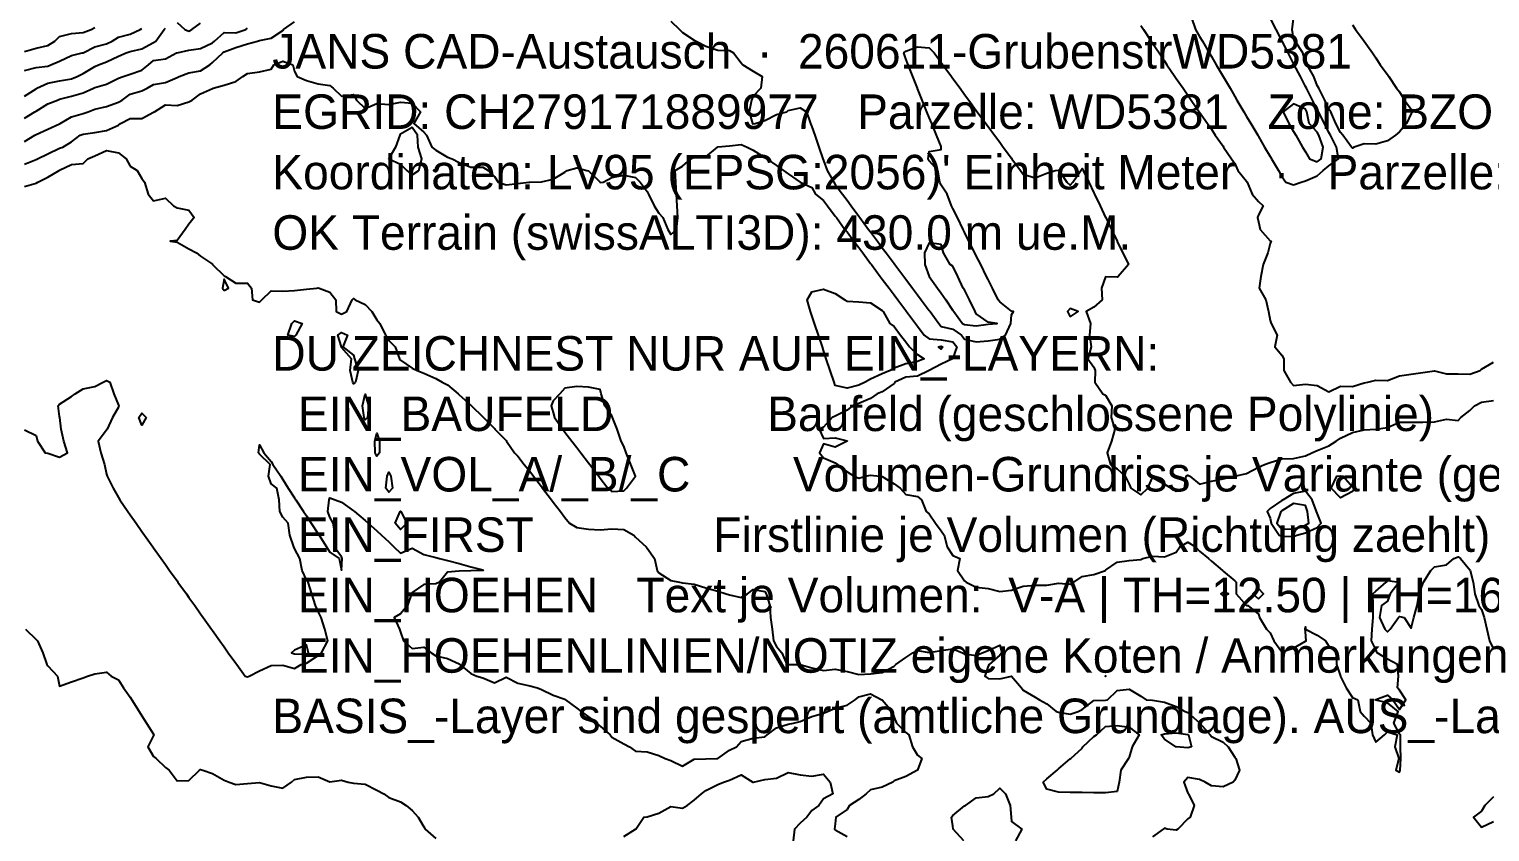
# Model space of a CAD drawing. Header units: metres. Extents: x 2681030 to 2681330, y 1246000 to 1246290.
# Drawn here: x 2681129 to 2681191.1, y 1246052.1 to 1246086.3 of the extents above; entities that cross this region are included whole.
import ezdxf

# ---------------------------------------------------------------- set-up
doc = ezdxf.new("R2010")
doc.units = ezdxf.units.M
doc.layers.add('BASIS_HOEHENLINIEN', color=8, linetype='Continuous')
doc.layers.add('BASIS_META', color=7, linetype='Continuous')

msp = doc.modelspace()

# ---------------------------------------------------------------- linework, layer by layer
at = {"layer": 'BASIS_HOEHENLINIEN'}
for points in [[(2681178.41, 1246086.75, 0), (2681178.576, 1246086.25, 0), (2681178.75, 1246085.955, 0), (2681178.87, 1246085.75, 0), (2681179.164, 1246085.25, 0), (2681179.25, 1246085.104, 0), (2681179.458, 1246084.75, 0), (2681179.75, 1246084.253, 0), (2681179.752, 1246084.25, 0), (2681180.046, 1246083.75, 0), (2681180.25, 1246083.403, 0), (2681180.34, 1246083.25, 0), (2681180.634, 1246082.75, 0), (2681180.75, 1246082.552, 0), (2681180.928, 1246082.25, 0), (2681181.221, 1246081.75, 0), (2681181.25, 1246081.701, 0), (2681181.515, 1246081.25, 0), (2681181.75, 1246080.851, 0), (2681181.809, 1246080.75, 0), (2681182.103, 1246080.25, 0), (2681182.25, 1246080, 0), (2681182.418, 1246079.75, 0), (2681182.75, 1246079.636, 0)], [(2681182.75, 1246079.636, 0), (2681183.077, 1246079.75, 0), (2681183.25, 1246079.809, 0), (2681183.75, 1246080.02, 0), (2681184.004, 1246080.25, 0), (2681184.25, 1246080.45, 0), (2681184.653, 1246080.75, 0), (2681184.57, 1246081.25, 0), (2681184.314, 1246081.75, 0), (2681184.25, 1246081.875, 0), (2681184.059, 1246082.25, 0), (2681183.803, 1246082.75, 0), (2681183.75, 1246082.853, 0), (2681183.547, 1246083.25, 0), (2681183.292, 1246083.75, 0), (2681183.25, 1246083.831, 0), (2681183.036, 1246084.25, 0), (2681182.78, 1246084.75, 0), (2681182.75, 1246084.809, 0), (2681182.525, 1246085.25, 0), (2681182.269, 1246085.75, 0), (2681182.25, 1246085.787, 0), (2681182.004, 1246086.25, 0), (2681181.759, 1246086.75, 0)], [(2681185.321, 1246081.25, 0), (2681185.25, 1246081.204, 0), (2681185.214, 1246081.25, 0), (2681184.838, 1246081.75, 0), (2681184.75, 1246081.862, 0), (2681184.552, 1246082.25, 0), (2681184.334, 1246082.75, 0), (2681184.25, 1246082.864, 0), (2681184.075, 1246083.25, 0), (2681183.829, 1246083.75, 0), (2681183.75, 1246083.866, 0), (2681183.604, 1246084.25, 0), (2681183.32, 1246084.75, 0), (2681183.25, 1246084.87, 0), (2681183.142, 1246085.25, 0), (2681182.815, 1246085.75, 0), (2681182.75, 1246085.886, 0), (2681182.694, 1246086.25, 0), (2681182.75, 1246086.68, 0)], [(2681128.75, 1246081.489, 0), (2681129.194, 1246081.75, 0), (2681129.25, 1246081.785, 0), (2681129.75, 1246082.008, 0), (2681130.25, 1246082.235, 0), (2681130.278, 1246082.25, 0), (2681130.75, 1246082.536, 0), (2681131.25, 1246082.673, 0), (2681131.462, 1246082.75, 0), (2681131.75, 1246082.855, 0), (2681132.25, 1246082.973, 0), (2681132.75, 1246083.152, 0), (2681132.912, 1246083.25, 0), (2681133.25, 1246083.493, 0), (2681133.75, 1246083.635, 0), (2681133.969, 1246083.75, 0), (2681134.25, 1246083.916, 0), (2681134.75, 1246083.999, 0), (2681135.25, 1246084.208, 0), (2681135.336, 1246084.25, 0), (2681135.75, 1246084.399, 0), (2681136.25, 1246084.497, 0), (2681136.64, 1246084.75, 0), (2681136.75, 1246084.851, 0), (2681137.192, 1246085.25, 0), (2681137.25, 1246085.295, 0), (2681137.75, 1246085.483, 0), (2681138.25, 1246085.635, 0), (2681138.666, 1246085.75, 0), (2681138.75, 1246085.78, 0), (2681139.25, 1246085.883, 0), (2681139.75, 1246086.202, 0), (2681139.773, 1246086.25, 0), (2681140.25, 1246086.574, 0)], [(2681128.75, 1246085.318, 0), (2681129.25, 1246085.46, 0), (2681129.75, 1246085.565, 0), (2681130.044, 1246085.75, 0), (2681130.25, 1246085.956, 0), (2681130.75, 1246086.081, 0), (2681131.25, 1246086.122, 0), (2681131.597, 1246086.25, 0), (2681131.75, 1246086.329, 0)], [(2681128.75, 1246083.419, 0), (2681129.25, 1246083.725, 0), (2681129.285, 1246083.75, 0), (2681129.75, 1246083.97, 0), (2681130.25, 1246084.069, 0), (2681130.75, 1246084.144, 0), (2681131.001, 1246084.25, 0), (2681131.25, 1246084.38, 0), (2681131.75, 1246084.679, 0), (2681131.906, 1246084.75, 0), (2681132.25, 1246084.874, 0), (2681132.75, 1246085.108, 0), (2681133.081, 1246085.25, 0), (2681133.25, 1246085.314, 0), (2681133.75, 1246085.432, 0), (2681134.25, 1246085.693, 0), (2681134.345, 1246085.75, 0), (2681134.693, 1246086.25, 0), (2681134.75, 1246086.308, 0)], [(2681128.75, 1246082.471, 0), (2681129.193, 1246082.75, 0), (2681129.25, 1246082.782, 0), (2681129.75, 1246083.08, 0), (2681130.163, 1246083.25, 0), (2681130.25, 1246083.279, 0), (2681130.75, 1246083.411, 0), (2681131.25, 1246083.554, 0), (2681131.692, 1246083.75, 0), (2681131.75, 1246083.777, 0), (2681132.25, 1246083.922, 0), (2681132.75, 1246084.173, 0), (2681132.959, 1246084.25, 0), (2681133.25, 1246084.354, 0), (2681133.75, 1246084.524, 0), (2681134.026, 1246084.75, 0), (2681134.25, 1246084.927, 0), (2681134.75, 1246085.005, 0), (2681135.226, 1246085.25, 0), (2681135.25, 1246085.258, 0), (2681135.75, 1246085.376, 0), (2681136.25, 1246085.44, 0), (2681136.75, 1246085.677, 0), (2681136.842, 1246085.75, 0), (2681137.25, 1246086.121, 0), (2681137.75, 1246086.112, 0), (2681138.18, 1246086.25, 0), (2681138.25, 1246086.298, 0)], [(2681128.75, 1246084.508, 0), (2681129.25, 1246084.627, 0), (2681129.75, 1246084.694, 0), (2681129.881, 1246084.75, 0), (2681130.25, 1246084.905, 0), (2681130.75, 1246085.149, 0), (2681131.215, 1246085.25, 0), (2681131.25, 1246085.256, 0), (2681131.75, 1246085.509, 0), (2681132.25, 1246085.632, 0), (2681132.488, 1246085.75, 0), (2681132.75, 1246085.927, 0), (2681133.25, 1246086.047, 0), (2681133.677, 1246086.25, 0), (2681133.75, 1246086.297, 0)], [(2681135.25, 1246086.543, 0), (2681135.578, 1246086.25, 0), (2681135.75, 1246086.181, 0), (2681135.871, 1246086.25, 0), (2681136.25, 1246086.512, 0)], [(2681156.25, 1246086.604, 0), (2681156.624, 1246086.25, 0), (2681156.75, 1246086.12, 0), (2681157.25, 1246085.789, 0), (2681157.327, 1246085.75, 0), (2681157.75, 1246085.532, 0), (2681158.25, 1246085.365, 0), (2681158.75, 1246085.352, 0), (2681158.925, 1246085.25, 0), (2681159.25, 1246084.824, 0), (2681159.321, 1246084.75, 0), (2681159.75, 1246084.482, 0), (2681160.147, 1246084.25, 0), (2681160.088, 1246083.75, 0), (2681159.75, 1246083.409, 0), (2681159.689, 1246083.25, 0), (2681159.586, 1246082.75, 0), (2681159.726, 1246082.25, 0), (2681159.75, 1246082.241, 0), (2681159.845, 1246082.25, 0), (2681160.25, 1246082.373, 0), (2681160.75, 1246082.634, 0), (2681161.188, 1246082.75, 0), (2681161.25, 1246082.799, 0), (2681161.75, 1246082.922, 0), (2681162.023, 1246082.75, 0), (2681162.199, 1246082.25, 0), (2681162.25, 1246082.104, 0), (2681162.374, 1246081.75, 0), (2681162.55, 1246081.25, 0), (2681162.727, 1246080.75, 0), (2681162.75, 1246080.682, 0), (2681162.902, 1246080.25, 0), (2681163.186, 1246079.75, 0), (2681163.25, 1246079.663, 0), (2681163.562, 1246079.25, 0), (2681163.75, 1246078.994, 0), (2681163.933, 1246078.75, 0), (2681164.25, 1246078.315, 0), (2681164.299, 1246078.25, 0), (2681164.668, 1246077.75, 0), (2681164.75, 1246077.64, 0), (2681165.042, 1246077.25, 0), (2681165.25, 1246076.971, 0), (2681165.415, 1246076.75, 0), (2681165.75, 1246076.302, 0), (2681165.789, 1246076.25, 0), (2681166.162, 1246075.75, 0), (2681166.25, 1246075.632, 0), (2681166.536, 1246075.25, 0), (2681166.75, 1246074.963, 0), (2681166.909, 1246074.75, 0), (2681167.25, 1246074.294, 0), (2681167.283, 1246074.25, 0), (2681167.656, 1246073.75, 0), (2681167.75, 1246073.624, 0), (2681168.25, 1246073.506, 0), (2681168.617, 1246073.25, 0), (2681168.75, 1246073.082, 0), (2681169.25, 1246072.965, 0), (2681169.75, 1246073.016, 0), (2681170.25, 1246073.08, 0), (2681170.499, 1246073.25, 0), (2681170.716, 1246073.75, 0), (2681170.75, 1246074.11, 0), (2681170.832, 1246074.25, 0), (2681170.75, 1246074.278, 0), (2681170.25, 1246074.664, 0), (2681170.186, 1246074.75, 0), (2681169.936, 1246075.25, 0), (2681169.75, 1246075.624, 0), (2681169.687, 1246075.75, 0), (2681169.438, 1246076.25, 0), (2681169.25, 1246076.627, 0), (2681169.188, 1246076.75, 0), (2681168.939, 1246077.25, 0), (2681168.75, 1246077.629, 0), (2681168.69, 1246077.75, 0), (2681168.453, 1246078.25, 0), (2681168.25, 1246078.632, 0), (2681168.191, 1246078.75, 0), (2681168.009, 1246079.25, 0), (2681167.75, 1246079.635, 0), (2681167.693, 1246079.75, 0), (2681167.608, 1246080.25, 0), (2681167.25, 1246080.66, 0), (2681167.206, 1246080.75, 0), (2681167.25, 1246081.063, 0), (2681167.75, 1246081.14, 0), (2681167.761, 1246081.25, 0), (2681167.75, 1246081.277, 0), (2681167.558, 1246081.75, 0), (2681167.355, 1246082.25, 0), (2681167.25, 1246082.508, 0), (2681167.152, 1246082.75, 0), (2681166.949, 1246083.25, 0), (2681166.75, 1246083.74, 0), (2681166.746, 1246083.75, 0), (2681166.543, 1246084.25, 0), (2681166.356, 1246084.75, 0), (2681166.25, 1246084.994, 0), (2681166.166, 1246085.25, 0), (2681166.25, 1246085.33, 0), (2681166.75, 1246085.511, 0), (2681167.25, 1246085.464, 0), (2681167.455, 1246085.25, 0), (2681167.75, 1246084.849, 0), (2681167.823, 1246084.75, 0), (2681168.19, 1246084.25, 0), (2681168.25, 1246084.169, 0), (2681168.558, 1246083.75, 0), (2681168.75, 1246083.489, 0), (2681168.926, 1246083.25, 0), (2681169.25, 1246082.81, 0), (2681169.294, 1246082.75, 0), (2681169.662, 1246082.25, 0), (2681169.75, 1246082.13, 0), (2681170.03, 1246081.75, 0), (2681170.25, 1246081.45, 0), (2681170.397, 1246081.25, 0), (2681170.75, 1246080.771, 0), (2681170.765, 1246080.75, 0), (2681171.133, 1246080.25, 0), (2681171.25, 1246080.091, 0), (2681171.75, 1246079.942, 0), (2681172.25, 1246080.132, 0), (2681172.602, 1246080.25, 0), (2681172.75, 1246080.271, 0), (2681172.773, 1246080.25, 0), (2681173.1, 1246079.75, 0), (2681173.25, 1246079.626, 0), (2681173.358, 1246079.75, 0), (2681173.695, 1246080.25, 0), (2681173.75, 1246080.334, 0), (2681173.79, 1246080.25, 0), (2681174.031, 1246079.75, 0), (2681174.25, 1246079.297, 0), (2681174.273, 1246079.25, 0), (2681174.514, 1246078.75, 0), (2681174.75, 1246078.26, 0), (2681174.755, 1246078.25, 0), (2681174.996, 1246077.75, 0), (2681175.237, 1246077.25, 0), (2681175.25, 1246077.223, 0), (2681175.478, 1246076.75, 0), (2681175.719, 1246076.25, 0), (2681175.287, 1246075.75, 0), (2681175.25, 1246075.715, 0), (2681174.75, 1246075.725, 0), (2681174.575, 1246075.25, 0), (2681174.601, 1246074.75, 0), (2681174.25, 1246074.441, 0), (2681173.926, 1246074.25, 0), (2681174.106, 1246073.75, 0), (2681174.06, 1246073.25, 0), (2681174.139, 1246072.75, 0), (2681173.992, 1246072.25, 0), (2681174.25, 1246071.889, 0), (2681174.313, 1246071.75, 0), (2681174.298, 1246071.25, 0), (2681174.631, 1246070.75, 0), (2681174.75, 1246070.698, 0), (2681175.019, 1246070.25, 0), (2681174.988, 1246069.75, 0), (2681175.148, 1246069.25, 0), (2681175.008, 1246068.75, 0), (2681174.821, 1246068.25, 0), (2681174.965, 1246067.75, 0), (2681175.25, 1246067.568, 0), (2681175.579, 1246067.25, 0), (2681175.75, 1246066.917, 0), (2681175.831, 1246066.75, 0), (2681176.25, 1246066.467, 0), (2681176.548, 1246066.75, 0), (2681176.75, 1246067.192, 0), (2681177.25, 1246066.918, 0), (2681177.541, 1246066.75, 0), (2681177.75, 1246066.617, 0), (2681178.113, 1246066.75, 0), (2681178.176, 1246067.25, 0), (2681178.25, 1246067.304, 0), (2681178.341, 1246067.25, 0), (2681178.75, 1246066.92, 0), (2681179.25, 1246067.044, 0), (2681179.75, 1246067.135, 0), (2681180.227, 1246067.25, 0), (2681180.25, 1246067.258, 0), (2681180.75, 1246067.374, 0), (2681181.25, 1246067.632, 0), (2681181.506, 1246067.75, 0), (2681181.75, 1246067.843, 0), (2681182.25, 1246067.994, 0), (2681182.75, 1246068.004, 0), (2681183.25, 1246068.117, 0), (2681183.531, 1246068.25, 0), (2681183.75, 1246068.341, 0), (2681184.25, 1246068.542, 0), (2681184.562, 1246068.75, 0), (2681184.75, 1246068.867, 0), (2681185.25, 1246069.119, 0), (2681185.75, 1246069.224, 0), (2681186.25, 1246069.247, 0), (2681186.269, 1246069.25, 0), (2681186.75, 1246069.33, 0), (2681187.25, 1246069.548, 0), (2681187.75, 1246069.552, 0), (2681188.25, 1246069.545, 0), (2681188.75, 1246069.56, 0), (2681189.25, 1246069.678, 0), (2681189.75, 1246069.62, 0), (2681189.867, 1246069.75, 0), (2681190.25, 1246070.053, 0), (2681190.446, 1246070.25, 0), (2681190.75, 1246070.4, 0), (2681191.25, 1246070.473, 0)], [(2681176.25, 1246086.421, 0), (2681176.363, 1246086.25, 0), (2681176.694, 1246085.75, 0), (2681176.75, 1246085.665, 0), (2681177.025, 1246085.25, 0), (2681177.25, 1246084.909, 0), (2681177.363, 1246084.75, 0), (2681177.697, 1246084.25, 0), (2681177.75, 1246084.169, 0), (2681178.045, 1246083.75, 0), (2681178.25, 1246083.45, 0), (2681178.389, 1246083.25, 0), (2681178.737, 1246082.75, 0), (2681178.75, 1246082.732, 0), (2681179.086, 1246082.25, 0), (2681179.25, 1246082.014, 0), (2681179.408, 1246081.75, 0), (2681179.75, 1246081.287, 0), (2681179.766, 1246081.25, 0), (2681180.104, 1246080.75, 0), (2681180.25, 1246080.547, 0), (2681180.37, 1246080.25, 0), (2681180.75, 1246079.798, 0), (2681180.778, 1246079.75, 0), (2681180.984, 1246079.25, 0), (2681181.25, 1246078.931, 0), (2681181.451, 1246078.75, 0), (2681181.25, 1246078.373, 0), (2681181.213, 1246078.25, 0), (2681181.25, 1246078.066, 0), (2681181.327, 1246077.75, 0), (2681181.75, 1246077.258, 0), (2681181.788, 1246077.25, 0), (2681181.75, 1246077.145, 0), (2681181.654, 1246076.75, 0), (2681181.454, 1246076.25, 0), (2681181.36, 1246075.75, 0), (2681181.286, 1246075.25, 0), (2681181.565, 1246074.75, 0), (2681181.682, 1246074.25, 0), (2681181.75, 1246073.879, 0), (2681181.791, 1246073.75, 0), (2681182.046, 1246073.25, 0), (2681181.958, 1246072.75, 0), (2681182.25, 1246072.395, 0), (2681182.331, 1246072.25, 0), (2681182.337, 1246071.75, 0), (2681182.611, 1246071.25, 0), (2681182.75, 1246071.109, 0), (2681183.25, 1246071.17, 0), (2681183.75, 1246071.117, 0), (2681184.25, 1246070.842, 0), (2681184.75, 1246071.088, 0), (2681185.25, 1246071.064, 0), (2681185.75, 1246071.219, 0), (2681185.905, 1246071.25, 0), (2681186.25, 1246071.341, 0), (2681186.75, 1246071.328, 0), (2681187.25, 1246071.523, 0), (2681187.75, 1246071.599, 0), (2681188.25, 1246071.658, 0), (2681188.75, 1246071.729, 0), (2681189.25, 1246071.6, 0), (2681189.75, 1246071.601, 0), (2681190.25, 1246071.596, 0), (2681190.681, 1246071.75, 0), (2681190.75, 1246071.801, 0), (2681191.25, 1246072.103, 0)], [(2681185.25, 1246086.448, 0), (2681185.385, 1246086.25, 0), (2681185.75, 1246085.751, 0), (2681185.751, 1246085.75, 0), (2681186.105, 1246085.25, 0), (2681186.25, 1246085.049, 0), (2681186.434, 1246084.75, 0), (2681186.75, 1246084.335, 0), (2681186.807, 1246084.25, 0), (2681187.13, 1246083.75, 0), (2681187.25, 1246083.591, 0), (2681187.473, 1246083.25, 0), (2681187.75, 1246082.858, 0), (2681187.823, 1246082.75, 0), (2681187.75, 1246082.683, 0), (2681187.554, 1246082.25, 0), (2681187.25, 1246081.893, 0), (2681187.082, 1246081.75, 0), (2681186.75, 1246081.515, 0), (2681186.25, 1246081.374, 0), (2681185.75, 1246081.393, 0), (2681185.321, 1246081.25, 0)], [(2681128.75, 1246080.527, 0), (2681129.25, 1246080.72, 0), (2681129.314, 1246080.75, 0), (2681129.75, 1246080.956, 0), (2681130.25, 1246081.196, 0), (2681130.389, 1246081.25, 0), (2681130.75, 1246081.468, 0), (2681131.13, 1246081.75, 0), (2681131.25, 1246081.804, 0), (2681131.75, 1246081.875, 0), (2681132.25, 1246081.953, 0), (2681132.75, 1246082.174, 0), (2681132.844, 1246082.25, 0), (2681133.25, 1246082.467, 0), (2681133.75, 1246082.467, 0), (2681134.25, 1246082.726, 0), (2681134.283, 1246082.75, 0), (2681134.75, 1246083.038, 0), (2681135.25, 1246083.011, 0), (2681135.75, 1246083.17, 0), (2681135.891, 1246083.25, 0), (2681136.25, 1246083.508, 0), (2681136.75, 1246083.74, 0), (2681136.788, 1246083.75, 0), (2681137.25, 1246083.876, 0), (2681137.75, 1246084.033, 0), (2681138.051, 1246084.25, 0), (2681138.25, 1246084.376, 0), (2681138.75, 1246084.449, 0), (2681139.25, 1246084.565, 0), (2681139.369, 1246084.75, 0), (2681139.75, 1246084.899, 0), (2681140.173, 1246084.75, 0), (2681140.25, 1246084.458, 0), (2681140.364, 1246084.25, 0), (2681140.75, 1246084.082, 0), (2681141.25, 1246083.942, 0), (2681141.75, 1246083.873, 0), (2681141.882, 1246083.75, 0), (2681142.25, 1246083.41, 0), (2681142.75, 1246083.48, 0), (2681142.885, 1246083.25, 0), (2681143.25, 1246082.893, 0), (2681143.75, 1246083.102, 0), (2681144.25, 1246083.053, 0), (2681144.75, 1246083.153, 0), (2681145.25, 1246083.12, 0), (2681145.602, 1246082.75, 0), (2681145.322, 1246082.25, 0), (2681145.75, 1246081.887, 0), (2681145.864, 1246081.75, 0), (2681146.088, 1246081.25, 0), (2681146.25, 1246081.112, 0), (2681146.75, 1246080.82, 0), (2681146.949, 1246080.75, 0), (2681147.25, 1246080.598, 0), (2681147.75, 1246080.392, 0), (2681148.25, 1246080.398, 0), (2681148.478, 1246080.25, 0), (2681148.75, 1246079.996, 0), (2681148.903, 1246079.75, 0), (2681149.25, 1246079.648, 0), (2681149.75, 1246079.7, 0), (2681150.22, 1246079.75, 0), (2681150.25, 1246079.755, 0), (2681150.75, 1246079.771, 0), (2681151.25, 1246079.89, 0), (2681151.75, 1246080.176, 0), (2681151.843, 1246080.25, 0), (2681152.25, 1246080.366, 0), (2681152.679, 1246080.25, 0), (2681152.75, 1246080.237, 0), (2681153.246, 1246079.75, 0), (2681153.25, 1246079.743, 0), (2681153.377, 1246079.75, 0), (2681153.75, 1246079.959, 0), (2681154.25, 1246080.052, 0), (2681154.75, 1246079.953, 0), (2681154.943, 1246079.75, 0), (2681155.25, 1246079.359, 0), (2681155.31, 1246079.25, 0), (2681155.544, 1246078.75, 0), (2681155.75, 1246078.445, 0), (2681155.919, 1246078.25, 0), (2681156.12, 1246077.75, 0), (2681156.25, 1246077.531, 0), (2681156.498, 1246077.75, 0), (2681156.55, 1246078.25, 0), (2681156.524, 1246078.75, 0), (2681156.497, 1246079.25, 0), (2681156.471, 1246079.75, 0), (2681156.445, 1246080.25, 0), (2681156.75, 1246080.436, 0), (2681157.11, 1246080.75, 0), (2681157.25, 1246080.815, 0), (2681157.75, 1246080.83, 0), (2681158.237, 1246081.25, 0), (2681158.25, 1246081.262, 0), (2681158.75, 1246081.301, 0), (2681159.25, 1246081.359, 0), (2681159.498, 1246081.25, 0), (2681159.75, 1246081.121, 0), (2681160.25, 1246080.809, 0), (2681160.334, 1246080.75, 0), (2681160.75, 1246080.458, 0), (2681161.047, 1246080.25, 0), (2681161.25, 1246080.107, 0), (2681161.75, 1246079.759, 0), (2681161.762, 1246079.75, 0), (2681162.25, 1246079.533, 0), (2681162.411, 1246079.25, 0), (2681162.75, 1246078.982, 0), (2681162.924, 1246078.75, 0), (2681163.25, 1246078.313, 0), (2681163.297, 1246078.25, 0), (2681163.663, 1246077.75, 0), (2681163.75, 1246077.644, 0), (2681164.044, 1246077.25, 0), (2681164.25, 1246076.974, 0), (2681164.418, 1246076.75, 0), (2681164.75, 1246076.305, 0), (2681164.791, 1246076.25, 0), (2681165.165, 1246075.75, 0), (2681165.25, 1246075.636, 0), (2681165.538, 1246075.25, 0), (2681165.75, 1246074.966, 0), (2681165.912, 1246074.75, 0), (2681166.25, 1246074.297, 0), (2681166.285, 1246074.25, 0), (2681166.659, 1246073.75, 0), (2681166.75, 1246073.628, 0), (2681167.032, 1246073.25, 0), (2681167.25, 1246073.1, 0), (2681167.75, 1246073.056, 0), (2681168.25, 1246072.968, 0), (2681168.422, 1246072.75, 0), (2681168.25, 1246072.272, 0), (2681168.235, 1246072.25, 0), (2681167.75, 1246072.013, 0), (2681167.25, 1246071.753, 0), (2681167.244, 1246071.75, 0), (2681166.75, 1246071.504, 0), (2681166.25, 1246071.46, 0), (2681165.791, 1246071.25, 0), (2681165.75, 1246071.196, 0), (2681165.25, 1246070.847, 0), (2681165.03, 1246070.75, 0), (2681164.75, 1246070.558, 0), (2681164.25, 1246070.352, 0), (2681163.988, 1246070.25, 0), (2681163.75, 1246070.056, 0), (2681163.25, 1246069.803, 0), (2681163.118, 1246069.75, 0), (2681162.75, 1246069.336, 0), (2681162.562, 1246069.25, 0), (2681162.75, 1246068.859, 0), (2681163.25, 1246068.888, 0), (2681163.75, 1246068.759, 0), (2681163.761, 1246068.75, 0), (2681163.75, 1246068.738, 0), (2681163.25, 1246068.491, 0), (2681162.75, 1246068.63, 0), (2681162.575, 1246068.25, 0), (2681162.75, 1246068.04, 0), (2681163.25, 1246067.817, 0), (2681163.344, 1246067.75, 0), (2681163.75, 1246067.434, 0), (2681164.06, 1246067.25, 0), (2681164.25, 1246067.175, 0), (2681164.54, 1246067.25, 0), (2681164.75, 1246067.297, 0), (2681165.145, 1246067.25, 0), (2681165.25, 1246067.243, 0), (2681165.75, 1246066.934, 0), (2681166.012, 1246066.75, 0), (2681166.25, 1246066.475, 0), (2681166.75, 1246066.394, 0), (2681166.913, 1246066.25, 0), (2681167.115, 1246065.75, 0), (2681167.25, 1246065.651, 0), (2681167.514, 1246065.25, 0), (2681167.75, 1246064.938, 0), (2681167.883, 1246064.75, 0), (2681168.007, 1246064.25, 0), (2681168.25, 1246063.882, 0), (2681168.543, 1246063.75, 0), (2681168.455, 1246063.25, 0), (2681168.75, 1246062.799, 0), (2681168.822, 1246062.75, 0), (2681169.25, 1246062.529, 0), (2681169.75, 1246062.478, 0), (2681170.25, 1246062.353, 0), (2681170.75, 1246062.41, 0), (2681171.25, 1246062.574, 0), (2681171.75, 1246062.614, 0), (2681172.25, 1246062.625, 0), (2681172.75, 1246062.711, 0), (2681173.25, 1246062.67, 0), (2681173.402, 1246062.75, 0), (2681173.75, 1246062.987, 0), (2681174.25, 1246063.069, 0), (2681174.743, 1246063.25, 0), (2681174.75, 1246063.253, 0), (2681175.25, 1246063.593, 0), (2681175.75, 1246063.664, 0), (2681176.25, 1246063.718, 0), (2681176.328, 1246063.75, 0), (2681176.75, 1246063.853, 0), (2681177.25, 1246063.826, 0), (2681177.75, 1246064.023, 0), (2681177.911, 1246064.25, 0), (2681178.25, 1246064.456, 0), (2681178.575, 1246064.25, 0), (2681178.75, 1246064.072, 0), (2681179.123, 1246063.75, 0), (2681179.25, 1246063.643, 0), (2681179.718, 1246063.25, 0), (2681179.75, 1246063.223, 0), (2681180.25, 1246062.804, 0), (2681180.302, 1246062.75, 0), (2681180.304, 1246062.25, 0), (2681180.75, 1246061.763, 0), (2681180.807, 1246061.75, 0), (2681181.25, 1246061.394, 0), (2681181.305, 1246061.25, 0), (2681181.603, 1246060.75, 0), (2681181.75, 1246060.59, 0), (2681181.912, 1246060.25, 0), (2681182.25, 1246059.78, 0), (2681182.75, 1246059.938, 0), (2681183.25, 1246060.233, 0), (2681183.277, 1246060.25, 0), (2681183.25, 1246060.633, 0), (2681183.238, 1246060.75, 0), (2681183.25, 1246060.856, 0), (2681183.258, 1246060.75, 0), (2681183.75, 1246060.494, 0), (2681184.101, 1246060.25, 0), (2681184.25, 1246060.021, 0), (2681184.572, 1246059.75, 0), (2681184.572, 1246059.25, 0), (2681184.744, 1246058.75, 0), (2681184.75, 1246058.74, 0), (2681184.991, 1246058.25, 0), (2681185.25, 1246057.841, 0), (2681185.484, 1246057.75, 0), (2681185.578, 1246057.25, 0), (2681185.75, 1246057.053, 0), (2681186.039, 1246056.75, 0), (2681186.103, 1246056.25, 0), (2681186.25, 1246055.94, 0), (2681186.613, 1246056.25, 0), (2681186.75, 1246056.389, 0), (2681187.155, 1246056.25, 0), (2681187.053, 1246055.75, 0), (2681187.229, 1246055.25, 0), (2681187.102, 1246054.75, 0), (2681187.25, 1246054.676, 0), (2681187.286, 1246054.75, 0), (2681187.318, 1246055.25, 0), (2681187.303, 1246055.75, 0), (2681187.302, 1246056.25, 0), (2681187.25, 1246056.293, 0), (2681187.007, 1246056.75, 0), (2681187.203, 1246057.25, 0), (2681186.75, 1246057.617, 0), (2681186.25, 1246057.735, 0), (2681186.222, 1246057.75, 0), (2681186.25, 1246057.764, 0), (2681186.75, 1246057.94, 0), (2681186.965, 1246057.75, 0), (2681187.25, 1246057.338, 0), (2681187.531, 1246057.75, 0), (2681187.25, 1246058.162, 0), (2681187.176, 1246058.25, 0), (2681187.206, 1246058.75, 0), (2681187.17, 1246059.25, 0), (2681186.75, 1246059.468, 0), (2681186.307, 1246059.75, 0), (2681186.25, 1246059.883, 0), (2681186.06, 1246060.25, 0), (2681186.097, 1246060.75, 0), (2681186.128, 1246061.25, 0), (2681186.139, 1246061.75, 0), (2681186.127, 1246062.25, 0), (2681186.25, 1246062.367, 0), (2681186.694, 1246062.75, 0), (2681186.75, 1246062.818, 0), (2681187.246, 1246062.75, 0), (2681186.861, 1246062.25, 0), (2681186.75, 1246061.935, 0), (2681186.482, 1246061.75, 0), (2681186.409, 1246061.25, 0), (2681186.628, 1246060.75, 0), (2681186.75, 1246060.642, 0), (2681186.859, 1246060.75, 0), (2681187.207, 1246061.25, 0), (2681187.25, 1246061.284, 0), (2681187.46, 1246061.25, 0), (2681187.75, 1246060.798, 0), (2681187.87, 1246061.25, 0), (2681188.003, 1246061.75, 0), (2681188.085, 1246062.25, 0), (2681188.25, 1246062.675, 0), (2681188.27, 1246062.75, 0), (2681188.594, 1246063.25, 0), (2681188.75, 1246063.399, 0), (2681189.25, 1246063.487, 0), (2681189.572, 1246063.75, 0), (2681189.75, 1246063.823, 0), (2681189.852, 1246063.75, 0), (2681190.25, 1246063.277, 0), (2681190.258, 1246063.25, 0), (2681190.39, 1246062.75, 0), (2681190.46, 1246062.25, 0), (2681190.631, 1246061.75, 0), (2681190.75, 1246061.592, 0), (2681190.851, 1246061.25, 0), (2681190.971, 1246060.75, 0), (2681191.084, 1246060.25, 0), (2681191.25, 1246059.906, 0)], [(2681183.75, 1246080.623, 0), (2681183.917, 1246080.75, 0), (2681184.004, 1246081.25, 0), (2681183.821, 1246081.75, 0), (2681183.75, 1246081.889, 0), (2681183.407, 1246082.25, 0), (2681183.308, 1246082.75, 0), (2681183.25, 1246082.863, 0), (2681182.75, 1246083.093, 0), (2681182.305, 1246082.75, 0), (2681182.553, 1246082.25, 0), (2681182.75, 1246081.908, 0), (2681182.842, 1246081.75, 0), (2681183.132, 1246081.25, 0), (2681183.25, 1246081.049, 0), (2681183.426, 1246080.75, 0), (2681183.75, 1246080.623, 0)], [(2681145.25, 1246080.065, 0), (2681145.528, 1246080.25, 0), (2681145.665, 1246080.75, 0), (2681145.506, 1246081.25, 0), (2681145.477, 1246081.75, 0), (2681145.25, 1246082.076, 0), (2681144.75, 1246081.801, 0), (2681144.724, 1246081.75, 0), (2681144.535, 1246081.25, 0), (2681144.25, 1246080.759, 0), (2681144.246, 1246080.75, 0), (2681144.25, 1246080.747, 0), (2681144.75, 1246080.521, 0), (2681145.023, 1246080.25, 0), (2681145.25, 1246080.065, 0)], [(2681128.75, 1246079.579, 0), (2681129.25, 1246079.71, 0), (2681129.322, 1246079.75, 0), (2681129.75, 1246079.963, 0), (2681130.23, 1246080.25, 0), (2681130.25, 1246080.261, 0), (2681130.75, 1246080.514, 0), (2681131.25, 1246080.545, 0), (2681131.45, 1246080.75, 0), (2681131.75, 1246080.871, 0), (2681132.25, 1246081.107, 0), (2681132.75, 1246080.999, 0), (2681133.085, 1246080.75, 0), (2681133.25, 1246080.439, 0), (2681133.551, 1246080.25, 0), (2681133.75, 1246079.915, 0), (2681133.858, 1246079.75, 0), (2681134.014, 1246079.25, 0), (2681134.25, 1246078.961, 0), (2681134.75, 1246079.08, 0), (2681135.094, 1246078.75, 0), (2681135.25, 1246078.669, 0), (2681135.75, 1246078.572, 0), (2681135.975, 1246078.25, 0), (2681135.75, 1246077.975, 0), (2681135.597, 1246077.75, 0), (2681135.25, 1246077.281, 0), (2681134.951, 1246077.25, 0), (2681135.25, 1246077.2, 0), (2681135.75, 1246076.925, 0), (2681136.069, 1246076.75, 0), (2681136.25, 1246076.604, 0), (2681136.75, 1246076.263, 0), (2681136.755, 1246076.25, 0), (2681137.25, 1246075.78, 0), (2681137.307, 1246075.75, 0), (2681137.75, 1246075.459, 0), (2681138.25, 1246075.456, 0), (2681138.419, 1246075.25, 0), (2681138.454, 1246074.75, 0), (2681138.75, 1246074.647, 0), (2681138.855, 1246074.75, 0), (2681139.25, 1246075.13, 0), (2681139.75, 1246075.115, 0), (2681140.25, 1246075.147, 0), (2681140.75, 1246075.203, 0), (2681141.193, 1246075.25, 0), (2681141.25, 1246075.265, 0), (2681141.288, 1246075.25, 0), (2681141.75, 1246075.077, 0), (2681142.001, 1246074.75, 0), (2681142.015, 1246074.25, 0), (2681142.25, 1246074.149, 0), (2681142.466, 1246074.25, 0), (2681142.693, 1246074.75, 0), (2681142.75, 1246074.805, 0), (2681142.825, 1246074.75, 0), (2681143.25, 1246074.552, 0), (2681143.539, 1246074.25, 0), (2681143.75, 1246073.902, 0), (2681143.875, 1246073.75, 0), (2681144.119, 1246073.25, 0), (2681144.25, 1246073.02, 0), (2681144.529, 1246072.75, 0), (2681144.714, 1246072.25, 0), (2681144.75, 1246072.183, 0), (2681145.25, 1246071.843, 0), (2681145.466, 1246071.75, 0), (2681145.75, 1246071.629, 0), (2681146.25, 1246071.414, 0), (2681146.532, 1246071.25, 0), (2681146.75, 1246071.138, 0), (2681147.202, 1246070.75, 0), (2681147.25, 1246070.708, 0), (2681147.75, 1246070.277, 0), (2681147.777, 1246070.25, 0), (2681148.25, 1246069.785, 0), (2681148.281, 1246069.75, 0), (2681148.75, 1246069.282, 0), (2681148.772, 1246069.25, 0), (2681149.25, 1246068.766, 0), (2681149.263, 1246068.75, 0), (2681149.605, 1246068.25, 0), (2681149.75, 1246068.106, 0), (2681150.019, 1246067.75, 0), (2681150.25, 1246067.461, 0), (2681150.412, 1246067.25, 0), (2681150.75, 1246066.809, 0), (2681150.795, 1246066.75, 0), (2681151.178, 1246066.25, 0), (2681151.25, 1246066.156, 0), (2681151.561, 1246065.75, 0), (2681151.75, 1246065.504, 0), (2681151.944, 1246065.25, 0), (2681152.25, 1246065.073, 0), (2681152.75, 1246065.003, 0), (2681153.25, 1246064.977, 0), (2681153.75, 1246065.012, 0), (2681154.25, 1246064.981, 0), (2681154.682, 1246064.75, 0), (2681154.75, 1246064.66, 0), (2681155.206, 1246064.25, 0), (2681155.25, 1246064.199, 0), (2681155.554, 1246063.75, 0), (2681155.668, 1246063.25, 0), (2681155.75, 1246063.14, 0), (2681156.25, 1246062.817, 0), (2681156.621, 1246062.75, 0), (2681156.75, 1246062.724, 0), (2681157.25, 1246062.665, 0), (2681157.75, 1246062.513, 0), (2681158.25, 1246062.371, 0), (2681158.603, 1246062.25, 0), (2681158.75, 1246062.203, 0), (2681159.25, 1246062.098, 0), (2681159.51, 1246062.25, 0), (2681159.75, 1246062.437, 0), (2681160.25, 1246062.351, 0), (2681160.317, 1246062.25, 0), (2681160.465, 1246061.75, 0), (2681160.492, 1246061.25, 0), (2681160.563, 1246060.75, 0), (2681160.616, 1246060.25, 0), (2681160.75, 1246060.01, 0), (2681160.983, 1246059.75, 0), (2681161.193, 1246059.25, 0), (2681161.25, 1246059.241, 0), (2681161.693, 1246059.25, 0), (2681161.75, 1246059.252, 0), (2681161.757, 1246059.25, 0), (2681162.25, 1246059.105, 0), (2681162.75, 1246058.99, 0), (2681163.25, 1246059.054, 0), (2681163.75, 1246058.943, 0), (2681164.25, 1246058.819, 0), (2681164.75, 1246058.849, 0), (2681165.25, 1246058.91, 0), (2681165.75, 1246059.178, 0), (2681165.829, 1246059.25, 0), (2681166.25, 1246059.539, 0), (2681166.554, 1246059.75, 0), (2681166.75, 1246059.836, 0), (2681167.25, 1246059.763, 0), (2681167.75, 1246059.844, 0), (2681168.25, 1246059.913, 0), (2681168.668, 1246059.75, 0), (2681168.75, 1246059.7, 0), (2681169.25, 1246059.633, 0), (2681169.498, 1246059.75, 0), (2681169.75, 1246059.837, 0), (2681170.25, 1246060.065, 0), (2681170.332, 1246059.75, 0), (2681170.25, 1246059.646, 0), (2681169.798, 1246059.25, 0), (2681169.75, 1246059.174, 0), (2681169.609, 1246058.75, 0), (2681169.75, 1246058.659, 0), (2681170.25, 1246058.633, 0), (2681170.75, 1246058.745, 0), (2681171.168, 1246058.25, 0), (2681171.25, 1246058.156, 0), (2681171.75, 1246057.853, 0), (2681171.935, 1246057.75, 0), (2681172.25, 1246057.576, 0), (2681172.645, 1246057.25, 0), (2681172.75, 1246057.219, 0), (2681173.25, 1246057.136, 0), (2681173.577, 1246057.25, 0), (2681173.75, 1246057.329, 0), (2681174.25, 1246057.711, 0), (2681174.75, 1246057.725, 0), (2681174.836, 1246057.75, 0), (2681175.25, 1246058.142, 0), (2681175.75, 1246058.201, 0), (2681176.25, 1246057.907, 0), (2681176.482, 1246057.75, 0), (2681176.75, 1246057.725, 0), (2681177.25, 1246057.646, 0), (2681177.75, 1246057.458, 0), (2681178.132, 1246057.25, 0), (2681178.25, 1246057.205, 0), (2681178.75, 1246056.761, 0), (2681178.759, 1246056.75, 0), (2681179.204, 1246056.25, 0), (2681179.25, 1246056.192, 0), (2681179.75, 1246055.952, 0), (2681179.961, 1246055.75, 0), (2681180.25, 1246055.309, 0), (2681180.292, 1246055.25, 0), (2681180.45, 1246054.75, 0), (2681180.25, 1246054.327, 0), (2681180.18, 1246054.25, 0), (2681179.75, 1246054.049, 0), (2681179.25, 1246054.09, 0), (2681178.981, 1246054.25, 0), (2681178.75, 1246054.359, 0), (2681178.25, 1246054.439, 0), (2681178.078, 1246054.25, 0), (2681178.25, 1246053.78, 0), (2681178.276, 1246053.75, 0), (2681178.514, 1246053.25, 0), (2681178.354, 1246052.75, 0), (2681178.25, 1246052.685, 0), (2681177.82, 1246052.25, 0), (2681177.75, 1246052.203, 0), (2681177.365, 1246052.25, 0), (2681177.25, 1246052.29, 0), (2681177.204, 1246052.25, 0), (2681176.75, 1246051.919, 0)], [(2681146.25, 1246080.189, 0), (2681146.333, 1246080.25, 0), (2681146.25, 1246080.3, 0), (2681146.164, 1246080.25, 0), (2681146.25, 1246080.189, 0)], [(2681169.75, 1246073.713, 0), (2681170.142, 1246073.75, 0), (2681169.75, 1246073.809, 0), (2681169.25, 1246074.164, 0), (2681169.207, 1246074.25, 0), (2681168.962, 1246074.75, 0), (2681168.75, 1246075.176, 0), (2681168.69, 1246075.25, 0), (2681168.464, 1246075.75, 0), (2681168.25, 1246076.179, 0), (2681168.143, 1246076.25, 0), (2681167.86, 1246076.75, 0), (2681167.75, 1246077.101, 0), (2681167.25, 1246077.171, 0), (2681167.046, 1246076.75, 0), (2681167.064, 1246076.25, 0), (2681167.246, 1246075.75, 0), (2681167.25, 1246075.744, 0), (2681167.6, 1246075.25, 0), (2681167.75, 1246075.032, 0), (2681167.948, 1246074.75, 0), (2681168.25, 1246074.306, 0), (2681168.291, 1246074.25, 0), (2681168.67, 1246073.75, 0), (2681168.75, 1246073.705, 0), (2681169.25, 1246073.645, 0), (2681169.75, 1246073.713, 0)], [(2681137.25, 1246075.156, 0), (2681137.431, 1246075.25, 0), (2681137.25, 1246075.63, 0), (2681137.185, 1246075.25, 0), (2681137.25, 1246075.156, 0)], [(2681164.522, 1246071.25, 0), (2681164.25, 1246071.126, 0), (2681163.75, 1246071.004, 0), (2681163.25, 1246071.109, 0), (2681163.203, 1246071.25, 0), (2681163.035, 1246071.75, 0), (2681162.868, 1246072.25, 0), (2681162.75, 1246072.601, 0), (2681162.7, 1246072.75, 0), (2681162.533, 1246073.25, 0), (2681162.365, 1246073.75, 0), (2681162.25, 1246074.094, 0), (2681162.198, 1246074.25, 0), (2681162.055, 1246074.75, 0), (2681162.25, 1246075.097, 0), (2681162.75, 1246075.202, 0), (2681163.25, 1246075.025, 0), (2681163.656, 1246074.75, 0), (2681163.75, 1246074.691, 0), (2681164.25, 1246074.675, 0), (2681164.75, 1246074.629, 0), (2681165.25, 1246074.3, 0), (2681165.288, 1246074.25, 0), (2681165.578, 1246073.75, 0), (2681165.75, 1246073.621, 0), (2681166.022, 1246073.25, 0), (2681166.25, 1246072.961, 0), (2681166.408, 1246072.75, 0), (2681166.75, 1246072.434, 0), (2681167.031, 1246072.25, 0), (2681166.75, 1246072.125, 0), (2681166.25, 1246072.027, 0), (2681165.75, 1246071.847, 0), (2681165.581, 1246071.75, 0), (2681165.25, 1246071.606, 0), (2681164.75, 1246071.373, 0), (2681164.522, 1246071.25, 0)], [(2681173.25, 1246074.033, 0), (2681173.578, 1246074.25, 0), (2681173.25, 1246074.38, 0), (2681173.131, 1246074.25, 0), (2681173.25, 1246074.033, 0)], [(2681140.296, 1246073.25, 0), (2681140.25, 1246073.194, 0), (2681139.966, 1246073.25, 0), (2681140.132, 1246073.75, 0), (2681140.25, 1246073.864, 0), (2681140.576, 1246073.75, 0), (2681140.296, 1246073.25, 0)], [(2681142.836, 1246071.25, 0), (2681142.75, 1246071.188, 0), (2681142.729, 1246071.25, 0), (2681142.61, 1246071.75, 0), (2681142.672, 1246072.25, 0), (2681142.25, 1246072.726, 0), (2681142.242, 1246072.75, 0), (2681142.091, 1246073.25, 0), (2681142.25, 1246073.362, 0), (2681142.494, 1246073.25, 0), (2681142.302, 1246072.75, 0), (2681142.75, 1246072.4, 0), (2681142.795, 1246072.25, 0), (2681142.946, 1246071.75, 0), (2681142.836, 1246071.25, 0)], [(2681167.832, 1246072.75, 0), (2681167.75, 1246072.65, 0), (2681167.639, 1246072.75, 0), (2681167.75, 1246072.787, 0), (2681167.832, 1246072.75, 0)], [(2681128.75, 1246069.23, 0), (2681129.25, 1246068.991, 0), (2681129.309, 1246068.75, 0), (2681129.638, 1246068.25, 0), (2681129.75, 1246068.233, 0), (2681130.25, 1246068.065, 0), (2681130.59, 1246068.25, 0), (2681130.429, 1246068.75, 0), (2681130.319, 1246069.25, 0), (2681130.253, 1246069.75, 0), (2681130.25, 1246069.79, 0), (2681130.183, 1246070.25, 0), (2681130.25, 1246070.316, 0), (2681130.75, 1246070.644, 0), (2681130.91, 1246070.75, 0), (2681131.25, 1246070.975, 0), (2681131.75, 1246071.071, 0), (2681132.105, 1246071.25, 0), (2681132.25, 1246071.33, 0), (2681132.383, 1246071.25, 0), (2681132.555, 1246070.75, 0), (2681132.75, 1246070.279, 0), (2681132.773, 1246070.25, 0), (2681132.75, 1246070.188, 0), (2681132.503, 1246069.75, 0), (2681132.272, 1246069.25, 0), (2681132.25, 1246069.213, 0), (2681131.893, 1246068.75, 0), (2681132, 1246068.25, 0), (2681132.162, 1246067.75, 0), (2681132.25, 1246067.344, 0), (2681132.27, 1246067.25, 0), (2681132.526, 1246066.75, 0), (2681132.75, 1246066.355, 0), (2681132.807, 1246066.25, 0), (2681133.146, 1246065.75, 0), (2681133.25, 1246065.605, 0), (2681133.503, 1246065.25, 0), (2681133.75, 1246064.904, 0), (2681133.86, 1246064.75, 0), (2681134.217, 1246064.25, 0), (2681134.25, 1246064.204, 0), (2681134.574, 1246063.75, 0), (2681134.75, 1246063.503, 0), (2681134.93, 1246063.25, 0), (2681135.25, 1246062.802, 0), (2681135.287, 1246062.75, 0), (2681135.644, 1246062.25, 0), (2681135.75, 1246062.102, 0), (2681136.001, 1246061.75, 0), (2681136.25, 1246061.401, 0), (2681136.358, 1246061.25, 0), (2681136.715, 1246060.75, 0), (2681136.75, 1246060.7, 0), (2681137.071, 1246060.25, 0), (2681137.25, 1246060, 0), (2681137.428, 1246059.75, 0), (2681137.75, 1246059.299, 0), (2681137.785, 1246059.25, 0), (2681138.142, 1246058.75, 0), (2681138.25, 1246058.72, 0), (2681138.31, 1246058.75, 0), (2681138.75, 1246058.976, 0), (2681139.25, 1246059.21, 0), (2681139.75, 1246059.216, 0), (2681140.25, 1246059.082, 0), (2681140.529, 1246059.25, 0), (2681140.75, 1246059.307, 0), (2681141.25, 1246059.628, 0), (2681141.387, 1246059.75, 0), (2681141.658, 1246060.25, 0), (2681141.533, 1246060.75, 0), (2681141.372, 1246061.25, 0), (2681141.25, 1246061.507, 0), (2681141.14, 1246061.75, 0), (2681140.974, 1246062.25, 0), (2681140.818, 1246062.75, 0), (2681140.75, 1246062.843, 0), (2681140.575, 1246063.25, 0), (2681140.475, 1246063.75, 0), (2681140.25, 1246064.178, 0), (2681140.21, 1246064.25, 0), (2681140.045, 1246064.75, 0), (2681139.979, 1246065.25, 0), (2681139.75, 1246065.514, 0), (2681139.626, 1246065.75, 0), (2681139.597, 1246066.25, 0), (2681139.497, 1246066.75, 0), (2681139.25, 1246066.93, 0), (2681139.138, 1246067.25, 0), (2681139.213, 1246067.75, 0), (2681138.75, 1246068.186, 0), (2681138.706, 1246068.25, 0), (2681138.75, 1246068.582, 0), (2681138.937, 1246068.25, 0), (2681139.25, 1246067.872, 0), (2681139.325, 1246067.75, 0), (2681139.657, 1246067.25, 0), (2681139.75, 1246067.108, 0), (2681139.976, 1246066.75, 0), (2681140.25, 1246066.339, 0), (2681140.306, 1246066.25, 0), (2681140.631, 1246065.75, 0), (2681140.75, 1246065.571, 0), (2681140.95, 1246065.25, 0), (2681141.25, 1246064.807, 0), (2681141.288, 1246064.75, 0), (2681141.598, 1246064.25, 0), (2681141.75, 1246064.025, 0), (2681142.15, 1246063.75, 0), (2681142.25, 1246063.261, 0), (2681142.272, 1246063.75, 0), (2681142.25, 1246063.825, 0), (2681141.932, 1246064.25, 0), (2681141.977, 1246064.75, 0), (2681141.887, 1246065.25, 0), (2681141.75, 1246065.518, 0), (2681141.659, 1246065.75, 0), (2681141.717, 1246066.25, 0), (2681141.75, 1246066.334, 0), (2681141.97, 1246066.25, 0), (2681142.25, 1246066.143, 0), (2681142.75, 1246065.788, 0), (2681142.794, 1246065.75, 0), (2681143.25, 1246065.364, 0), (2681143.379, 1246065.25, 0), (2681143.75, 1246064.934, 0), (2681143.938, 1246064.75, 0), (2681144.25, 1246064.465, 0), (2681144.473, 1246064.25, 0), (2681144.75, 1246063.98, 0), (2681145.25, 1246064.188, 0), (2681145.75, 1246063.919, 0), (2681146.25, 1246063.791, 0), (2681146.41, 1246063.75, 0), (2681146.75, 1246063.663, 0), (2681147.25, 1246063.535, 0), (2681147.75, 1246063.407, 0), (2681148.25, 1246063.279, 0), (2681148.267, 1246063.25, 0), (2681148.25, 1246063.247, 0), (2681147.75, 1246063.231, 0), (2681147.25, 1246063.216, 0), (2681146.75, 1246063.17, 0), (2681146.412, 1246062.75, 0), (2681146.25, 1246062.672, 0), (2681145.75, 1246062.644, 0), (2681145.25, 1246062.306, 0), (2681145.223, 1246062.25, 0), (2681145.047, 1246061.75, 0), (2681144.75, 1246061.402, 0), (2681144.49, 1246061.25, 0), (2681144.714, 1246060.75, 0), (2681144.75, 1246060.623, 0), (2681144.885, 1246060.25, 0), (2681145.25, 1246059.921, 0), (2681145.75, 1246059.985, 0), (2681146.06, 1246059.75, 0), (2681146.25, 1246059.623, 0), (2681146.75, 1246059.5, 0), (2681147.25, 1246059.273, 0), (2681147.284, 1246059.25, 0), (2681147.75, 1246058.865, 0), (2681147.998, 1246058.75, 0), (2681148.25, 1246058.678, 0), (2681148.75, 1246058.471, 0), (2681149.25, 1246058.712, 0), (2681149.75, 1246058.458, 0), (2681150.25, 1246058.344, 0), (2681150.583, 1246058.25, 0), (2681150.75, 1246058.183, 0), (2681151.25, 1246057.948, 0), (2681151.75, 1246057.776, 0), (2681151.772, 1246057.75, 0), (2681152.25, 1246057.39, 0), (2681152.443, 1246057.25, 0), (2681152.75, 1246057.016, 0), (2681153.114, 1246056.75, 0), (2681153.25, 1246056.619, 0), (2681153.68, 1246056.25, 0), (2681153.75, 1246056.152, 0), (2681154.25, 1246055.875, 0), (2681154.499, 1246055.75, 0), (2681154.75, 1246055.567, 0), (2681155.25, 1246055.527, 0), (2681155.75, 1246055.377, 0), (2681156.02, 1246055.25, 0), (2681156.25, 1246055.16, 0), (2681156.75, 1246054.924, 0), (2681157.25, 1246055.229, 0), (2681157.75, 1246055.24, 0), (2681158.211, 1246055.25, 0), (2681158.25, 1246055.253, 0), (2681158.75, 1246055.606, 0), (2681159.041, 1246055.75, 0), (2681159.25, 1246055.97, 0), (2681159.75, 1246056.115, 0), (2681160.25, 1246056.171, 0), (2681160.351, 1246056.25, 0), (2681160.75, 1246056.552, 0), (2681161.25, 1246056.705, 0), (2681161.466, 1246056.75, 0), (2681161.75, 1246056.823, 0), (2681162.25, 1246057.03, 0), (2681162.75, 1246057.18, 0), (2681162.914, 1246057.25, 0), (2681163.25, 1246057.391, 0), (2681163.75, 1246057.522, 0), (2681164.1, 1246057.75, 0), (2681164.25, 1246057.867, 0), (2681164.75, 1246057.996, 0), (2681165.227, 1246057.75, 0), (2681165.25, 1246057.74, 0), (2681165.667, 1246057.25, 0), (2681165.75, 1246056.993, 0), (2681165.861, 1246056.75, 0), (2681166.25, 1246056.359, 0), (2681166.38, 1246056.25, 0), (2681166.53, 1246055.75, 0), (2681166.75, 1246055.399, 0), (2681166.938, 1246055.25, 0), (2681166.75, 1246054.75, 0), (2681166.75, 1246054.75, 0), (2681166.25, 1246054.482, 0), (2681165.75, 1246054.306, 0), (2681165.695, 1246054.25, 0), (2681165.25, 1246054.03, 0), (2681164.75, 1246053.921, 0), (2681164.56, 1246053.75, 0), (2681164.25, 1246053.512, 0), (2681163.852, 1246053.25, 0), (2681163.75, 1246053.077, 0), (2681163.276, 1246052.75, 0), (2681163.25, 1246052.475, 0), (2681163.22, 1246052.25, 0), (2681163.25, 1246052.222, 0), (2681163.75, 1246051.938, 0)], [(2681143.353, 1246069.75, 0), (2681143.25, 1246069.649, 0), (2681143.208, 1246069.75, 0), (2681143.133, 1246070.25, 0), (2681143.25, 1246070.74, 0), (2681143.398, 1246070.25, 0), (2681143.353, 1246069.75, 0)], [(2681154.25, 1246066.63, 0), (2681154.367, 1246066.75, 0), (2681154.749, 1246067.25, 0), (2681154.554, 1246067.75, 0), (2681154.359, 1246068.25, 0), (2681154.25, 1246068.531, 0), (2681154.143, 1246068.75, 0), (2681153.97, 1246069.25, 0), (2681153.775, 1246069.75, 0), (2681153.75, 1246069.814, 0), (2681153.443, 1246070.25, 0), (2681153.296, 1246070.75, 0), (2681153.25, 1246070.942, 0), (2681152.75, 1246071.043, 0), (2681152.25, 1246071.072, 0), (2681151.75, 1246070.999, 0), (2681151.526, 1246070.75, 0), (2681151.25, 1246070.454, 0), (2681151.166, 1246070.25, 0), (2681151.25, 1246069.958, 0), (2681151.304, 1246069.75, 0), (2681151.653, 1246069.25, 0), (2681151.75, 1246069.123, 0), (2681152.036, 1246068.75, 0), (2681152.25, 1246068.471, 0), (2681152.419, 1246068.25, 0), (2681152.75, 1246067.818, 0), (2681152.802, 1246067.75, 0), (2681153.185, 1246067.25, 0), (2681153.25, 1246067.166, 0), (2681153.568, 1246066.75, 0), (2681153.75, 1246066.603, 0), (2681154.25, 1246066.63, 0)], [(2681133.934, 1246069.75, 0), (2681133.75, 1246069.422, 0), (2681133.616, 1246069.75, 0), (2681133.75, 1246069.935, 0), (2681133.934, 1246069.75, 0)], [(2681143.862, 1246068.25, 0), (2681143.75, 1246068.11, 0), (2681143.678, 1246068.25, 0), (2681143.661, 1246068.75, 0), (2681143.75, 1246069.081, 0), (2681143.866, 1246068.75, 0), (2681143.862, 1246068.25, 0)], [(2681144.413, 1246066.75, 0), (2681144.25, 1246066.571, 0), (2681144.128, 1246066.75, 0), (2681144.184, 1246067.25, 0), (2681144.25, 1246067.422, 0), (2681144.342, 1246067.25, 0), (2681144.413, 1246066.75, 0)], [(2681185.363, 1246066.75, 0), (2681185.25, 1246066.601, 0), (2681184.75, 1246066.328, 0), (2681184.341, 1246066.75, 0), (2681184.586, 1246067.25, 0), (2681184.75, 1246067.276, 0), (2681184.853, 1246067.25, 0), (2681185.25, 1246066.795, 0), (2681185.363, 1246066.75, 0)], [(2681182.75, 1246064.697, 0), (2681182.888, 1246064.75, 0), (2681183.25, 1246064.839, 0), (2681183.75, 1246065.078, 0), (2681183.919, 1246065.25, 0), (2681183.75, 1246065.677, 0), (2681183.724, 1246065.75, 0), (2681183.542, 1246066.25, 0), (2681183.25, 1246066.615, 0), (2681182.75, 1246066.52, 0), (2681182.305, 1246066.25, 0), (2681182.25, 1246066.216, 0), (2681181.75, 1246065.885, 0), (2681181.621, 1246065.75, 0), (2681181.75, 1246065.472, 0), (2681181.8, 1246065.25, 0), (2681182.141, 1246064.75, 0), (2681182.25, 1246064.704, 0), (2681182.75, 1246064.697, 0)], [(2681145.029, 1246065.25, 0), (2681144.75, 1246064.989, 0), (2681144.529, 1246065.25, 0), (2681144.741, 1246065.75, 0), (2681144.75, 1246065.762, 0), (2681144.764, 1246065.75, 0), (2681145.029, 1246065.25, 0)], [(2681183.25, 1246065.168, 0), (2681183.399, 1246065.25, 0), (2681183.344, 1246065.75, 0), (2681183.25, 1246066.008, 0), (2681182.75, 1246066.089, 0), (2681182.25, 1246065.78, 0), (2681182.208, 1246065.75, 0), (2681182.036, 1246065.25, 0), (2681182.25, 1246065.003, 0), (2681182.75, 1246065.019, 0), (2681183.25, 1246065.168, 0)], [(2681181.25, 1246062.044, 0), (2681181.47, 1246062.25, 0), (2681181.25, 1246062.474, 0), (2681181.021, 1246062.25, 0), (2681181.25, 1246062.044, 0)], [(2681179.75, 1246062.167, 0), (2681179.977, 1246062.25, 0), (2681179.75, 1246062.322, 0), (2681179.65, 1246062.25, 0), (2681179.75, 1246062.167, 0)], [(2681128.802, 1246060.75, 0), (2681129.25, 1246060.316, 0), (2681129.312, 1246060.25, 0), (2681129.542, 1246059.75, 0), (2681129.706, 1246059.25, 0), (2681129.75, 1246059.188, 0), (2681130.161, 1246058.75, 0), (2681130.25, 1246058.328, 0), (2681130.75, 1246058.506, 0), (2681131.25, 1246058.685, 0), (2681131.434, 1246058.75, 0), (2681131.75, 1246058.853, 0), (2681132.25, 1246058.917, 0), (2681132.44, 1246058.75, 0), (2681132.75, 1246058.593, 0), (2681132.973, 1246058.25, 0), (2681133.25, 1246057.856, 0), (2681133.318, 1246057.75, 0), (2681133.636, 1246057.25, 0), (2681133.75, 1246057.07, 0), (2681133.954, 1246056.75, 0), (2681134.25, 1246056.283, 0), (2681134.262, 1246056.25, 0), (2681134.25, 1246056.223, 0), (2681134.004, 1246055.75, 0), (2681134.25, 1246055.329, 0), (2681134.357, 1246055.25, 0), (2681134.75, 1246054.874, 0), (2681134.91, 1246054.75, 0), (2681135.25, 1246054.308, 0), (2681135.75, 1246054.31, 0), (2681136.201, 1246054.75, 0), (2681136.25, 1246054.78, 0), (2681136.346, 1246054.75, 0), (2681136.75, 1246054.612, 0), (2681137.25, 1246054.331, 0), (2681137.469, 1246054.25, 0), (2681137.75, 1246054.152, 0), (2681138.25, 1246054.183, 0), (2681138.75, 1246054.229, 0), (2681139.25, 1246054.093, 0), (2681139.75, 1246053.987, 0), (2681140.11, 1246054.25, 0), (2681140.25, 1246054.36, 0), (2681140.75, 1246054.455, 0), (2681141.25, 1246054.473, 0), (2681141.75, 1246054.263, 0), (2681142.25, 1246054.331, 0), (2681142.529, 1246054.25, 0), (2681142.75, 1246054.207, 0), (2681143.25, 1246054.164, 0), (2681143.75, 1246053.898, 0), (2681144.047, 1246053.75, 0), (2681144.25, 1246053.599, 0), (2681144.75, 1246053.401, 0), (2681144.998, 1246053.25, 0), (2681145.25, 1246053.033, 0), (2681145.501, 1246052.75, 0), (2681145.75, 1246052.341, 0), (2681145.808, 1246052.25, 0), (2681146.25, 1246051.855, 0)], [(2681140.75, 1246059.681, 0), (2681140.836, 1246059.75, 0), (2681140.75, 1246060.09, 0), (2681140.25, 1246059.856, 0), (2681140.11, 1246059.75, 0), (2681140.25, 1246059.699, 0), (2681140.75, 1246059.681, 0)], [(2681174.781, 1246058.75, 0), (2681174.75, 1246058.731, 0), (2681174.733, 1246058.75, 0), (2681174.75, 1246058.765, 0), (2681174.781, 1246058.75, 0)], [(2681175.334, 1246054.25, 0), (2681175.25, 1246053.844, 0), (2681174.75, 1246053.786, 0), (2681174.25, 1246053.793, 0), (2681173.75, 1246053.8, 0), (2681173.25, 1246053.807, 0), (2681172.75, 1246053.814, 0), (2681172.25, 1246053.943, 0), (2681172.096, 1246054.25, 0), (2681172.25, 1246054.381, 0), (2681172.684, 1246054.75, 0), (2681172.75, 1246054.806, 0), (2681173.25, 1246055.231, 0), (2681173.272, 1246055.25, 0), (2681173.75, 1246055.69, 0), (2681173.786, 1246055.75, 0), (2681174.25, 1246056.189, 0), (2681174.362, 1246056.25, 0), (2681174.75, 1246056.612, 0), (2681175.25, 1246056.652, 0), (2681175.75, 1246056.586, 0), (2681176.172, 1246056.25, 0), (2681175.879, 1246055.75, 0), (2681175.75, 1246055.31, 0), (2681175.722, 1246055.25, 0), (2681175.405, 1246054.75, 0), (2681175.334, 1246054.25, 0)], [(2681178.407, 1246055.75, 0), (2681178.25, 1246055.702, 0), (2681177.75, 1246055.749, 0), (2681177.743, 1246055.75, 0), (2681177.25, 1246056.068, 0), (2681177.112, 1246056.25, 0), (2681177.25, 1246056.296, 0), (2681177.75, 1246056.343, 0), (2681178.25, 1246056.27, 0), (2681178.281, 1246056.25, 0), (2681178.407, 1246055.75, 0)], [(2681154.25, 1246051.928, 0), (2681154.75, 1246052.245, 0), (2681154.759, 1246052.25, 0), (2681155.1, 1246052.75, 0), (2681155.25, 1246052.776, 0), (2681155.75, 1246052.93, 0), (2681156.25, 1246053.206, 0), (2681156.75, 1246053.143, 0), (2681156.943, 1246053.25, 0), (2681157.25, 1246053.478, 0), (2681157.557, 1246053.75, 0), (2681157.75, 1246053.888, 0), (2681158.25, 1246054.148, 0), (2681158.498, 1246054.25, 0), (2681158.75, 1246054.327, 0), (2681159.25, 1246054.55, 0), (2681159.745, 1246054.25, 0), (2681159.75, 1246054.245, 0), (2681159.77, 1246054.25, 0), (2681160.25, 1246054.358, 0), (2681160.75, 1246054.415, 0), (2681161.25, 1246054.651, 0), (2681161.75, 1246054.559, 0), (2681162.25, 1246054.504, 0), (2681162.75, 1246054.582, 0), (2681163.039, 1246054.25, 0), (2681163.147, 1246053.75, 0), (2681162.75, 1246053.529, 0), (2681162.555, 1246053.25, 0), (2681162.25, 1246053.044, 0), (2681162.042, 1246052.75, 0), (2681161.75, 1246052.495, 0), (2681161.522, 1246052.25, 0), (2681161.462, 1246051.75, 0)], [(2681168.716, 1246051.75, 0), (2681168.261, 1246052.25, 0), (2681168.25, 1246052.382, 0), (2681168.188, 1246052.75, 0), (2681168.25, 1246052.823, 0), (2681168.75, 1246053.231, 0), (2681168.791, 1246053.25, 0), (2681169.25, 1246053.574, 0), (2681169.75, 1246053.638, 0), (2681169.995, 1246053.75, 0), (2681170.25, 1246053.987, 0), (2681170.49, 1246053.75, 0), (2681170.69, 1246053.25, 0), (2681170.73, 1246052.75, 0), (2681170.75, 1246052.568, 0), (2681171.187, 1246052.25, 0), (2681170.911, 1246051.75, 0)], [(2681191.25, 1246053.617, 0), (2681190.89, 1246053.25, 0), (2681190.75, 1246053.017, 0), (2681190.407, 1246052.75, 0), (2681190.75, 1246052.334, 0), (2681191.25, 1246052.576, 0)]]:
    msp.add_polyline3d(points, dxfattribs=at)

# ---------------------------------------------------------------- texts
at = {"layer": 'BASIS_META'}
for s, p in [('JANS CAD-Austausch  ·  260611-GrubenstrWD5381', (2681139.3, 1246084.588)), ('EGRID: CH279171889977   Parzelle: WD5381   Zone: BZO ZH (zu verifizieren)', (2681139.3, 1246082.019)), ("Koordinaten: LV95 (EPSG:2056)' Einheit Meter   ·   Parzelle: 3'201 m2", (2681139.3, 1246079.45)), ('OK Terrain (swissALTI3D): 430.0 m ue.M.', (2681139.3, 1246076.881)), ('DU ZEICHNEST NUR AUF EIN_-LAYERN:', (2681139.3, 1246071.743)), ('  EIN_BAUFELD            Baufeld (geschlossene Polylinie)', (2681139.3, 1246069.174)), ('  EIN_VOL_A/_B/_C        Volumen-Grundriss je Variante (geschlossen)', (2681139.3, 1246066.605)), ('  EIN_FIRST              Firstlinie je Volumen (Richtung zaehlt)', (2681139.3, 1246064.036)), ('  EIN_HOEHEN   Text je Volumen:  V-A | TH=12.50 | FH=16.20 | OKT=445.30', (2681139.3, 1246061.467)), ('  EIN_HOEHENLINIEN/NOTIZ eigene Koten / Anmerkungen', (2681139.3, 1246058.898)), ('BASIS_-Layer sind gesperrt (amtliche Grundlage). AUS_-Layer schreibt der Hub.', (2681139.3, 1246056.329))]:
    msp.add_text(s, height=1.468, dxfattribs=at).set_placement(p)

doc.saveas('drawing.dxf')
